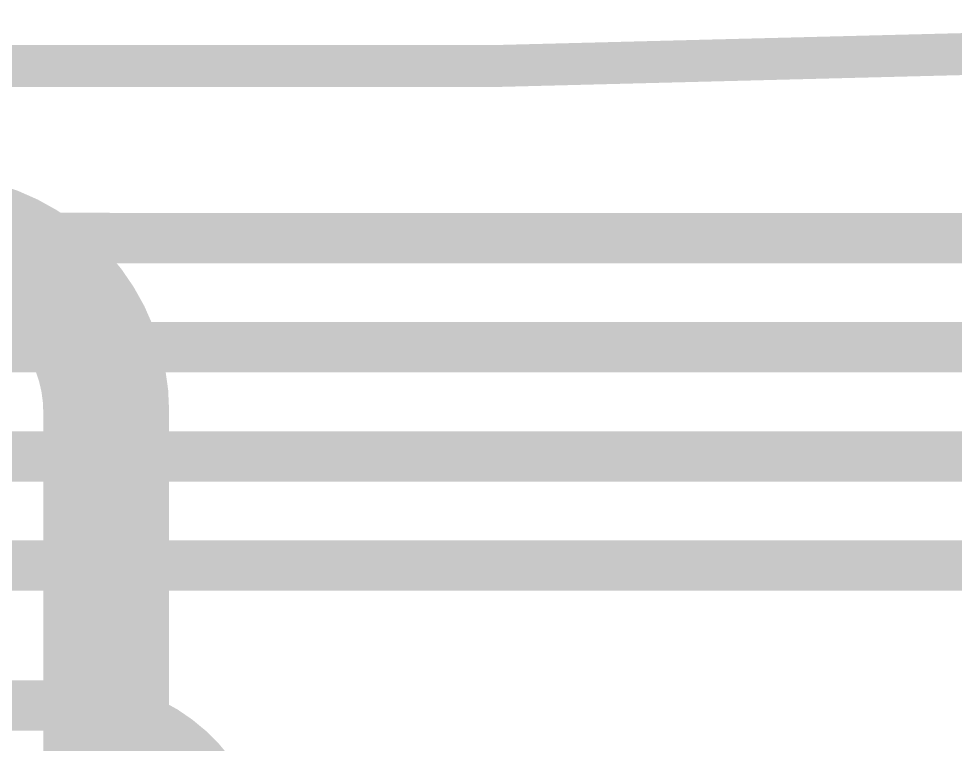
# Model space of a CAD drawing. Header units: inches. Extents: x -17 to 443, y -40 to 218.
# Drawn here: x 113.37 to 119.04, y 125.74 to 130.13 of the extents above; entities that cross this region are included whole.
import ezdxf

# ---------------------------------------------------------------- set-up
doc = ezdxf.new("R2010")
doc.units = ezdxf.units.IN
for name, color, linetype in [('Board Outline', 216, 'Continuous'), ('Bottom Layer', 5, 'Continuous'), ('Fabrication', 76, 'Continuous'), ('Top Layer', 1, 'Continuous')]:
    doc.layers.add(name, color=color, linetype=linetype)

msp = doc.modelspace()

# ---------------------------------------------------------------- linework, layer by layer
at = {"layer": 'Board Outline'}
for points in [[(116.2887, 129.8449, 0.127, 0.127, 0), (122.5033, 130.0034, 0.127, 0.127, 0)], [(112.6292, 129.8449, 0.127, 0.127, 0), (116.2887, 129.8449, 0.127, 0.127, 0)]]:
    msp.add_lwpolyline(points, format="xyseb", dxfattribs=at)
msp.add_lwpolyline([(116.257, 129.8449, 0.0635, 0.0635, 1), (116.3205, 129.8449, 0.0635, 0.0635, 1)], format="xyseb", close=True, dxfattribs=at)
msp.add_lwpolyline([(116.257, 129.8449, 0.0635, 0.0635, 1), (116.3205, 129.8449, 0.0635, 0.0635, 1)], format="xyseb", close=True, dxfattribs=at)
at = {"layer": 'Bottom Layer'}
for points in [[(112.3793, 128.8047, 0.3048, 0.3048, 0), (113.9033, 128.8047, 0.3048, 0.3048, 0)], [(113.9033, 128.8047, 0.3048, 0.3048, 0), (113.9062, 128.8018, 0.3048, 0.3048, 0)], [(113.9062, 128.8018, 0.3048, 0.3048, 0), (122.5585, 128.8018, 0.3048, 0.3048, 0)], [(111.2871, 128.1414, 0.3048, 0.3048, 0), (122.5585, 128.1414, 0.3048, 0.3048, 0)], [(112.6333, 127.481, 0.3048, 0.3048, 0), (122.5585, 127.481, 0.3048, 0.3048, 0)], [(106.1569, 126.8206, 0.3048, 0.3048, 0), (122.5585, 126.8206, 0.3048, 0.3048, 0)], [(105.3414, 125.9728, 0.3048, 0.3048, 0), (113.714, 125.9728, 0.3048, 0.3048, 0)], [(113.714, 125.9728, 0.3048, 0.3048, -0.414214), (114.7415, 124.9453, 0.3048, 0.3048, 0)]]:
    msp.add_lwpolyline(points, format="xyseb", dxfattribs=at)
for points in [[(113.8271, 128.8047, 0.1524, 0.1524, 1), (113.9795, 128.8047, 0.1524, 0.1524, 1)], [(113.8271, 128.8047, 0.1524, 0.1524, 1), (113.9795, 128.8047, 0.1524, 0.1524, 1)], [(113.83, 128.8018, 0.1524, 0.1524, 1), (113.9824, 128.8018, 0.1524, 0.1524, 1)], [(113.83, 128.8018, 0.1524, 0.1524, 1), (113.9824, 128.8018, 0.1524, 0.1524, 1)], [(113.6378, 125.9728, 0.1524, 0.1524, 1), (113.7902, 125.9728, 0.1524, 0.1524, 1)], [(113.6378, 125.9728, 0.1524, 0.1524, 1), (113.7902, 125.9728, 0.1524, 0.1524, 1)]]:
    msp.add_lwpolyline(points, format="xyseb", close=True, dxfattribs=at)
at = {"layer": 'Fabrication'}
for points in [[(116.2887, 129.8449, 0.254, 0.254, 0), (122.5033, 130.0034, 0.254, 0.254, 0)], [(112.6293, 129.845, 0.254, 0.254, 0), (116.2887, 129.845, 0.254, 0.254, 0)]]:
    msp.add_lwpolyline(points, format="xyseb", dxfattribs=at)
for points in [[(116.2252, 129.845, 0.127, 0.127, 1), (116.3522, 129.845, 0.127, 0.127, 1)], [(116.2252, 129.8449, 0.127, 0.127, 1), (116.3522, 129.8449, 0.127, 0.127, 1)]]:
    msp.add_lwpolyline(points, format="xyseb", close=True, dxfattribs=at)
at = {"layer": 'Top Layer'}
for points in [[(112.8501, 128.8047, 0.762, 0.762, -0.414214), (113.9031, 127.7516, 0.762, 0.762, 0)], [(113.9025, 124.0148, 0.762, 0.762, 0), (113.9031, 127.7516, 0.762, 0.762, 0)]]:
    msp.add_lwpolyline(points, format="xyseb", dxfattribs=at)
msp.add_lwpolyline([(113.7126, 127.7516, 0.381, 0.381, 1), (114.0936, 127.7516, 0.381, 0.381, 1)], format="xyseb", close=True, dxfattribs=at)
msp.add_lwpolyline([(113.7126, 127.7516, 0.381, 0.381, 1), (114.0936, 127.7516, 0.381, 0.381, 1)], format="xyseb", close=True, dxfattribs=at)

doc.saveas('drawing.dxf')
